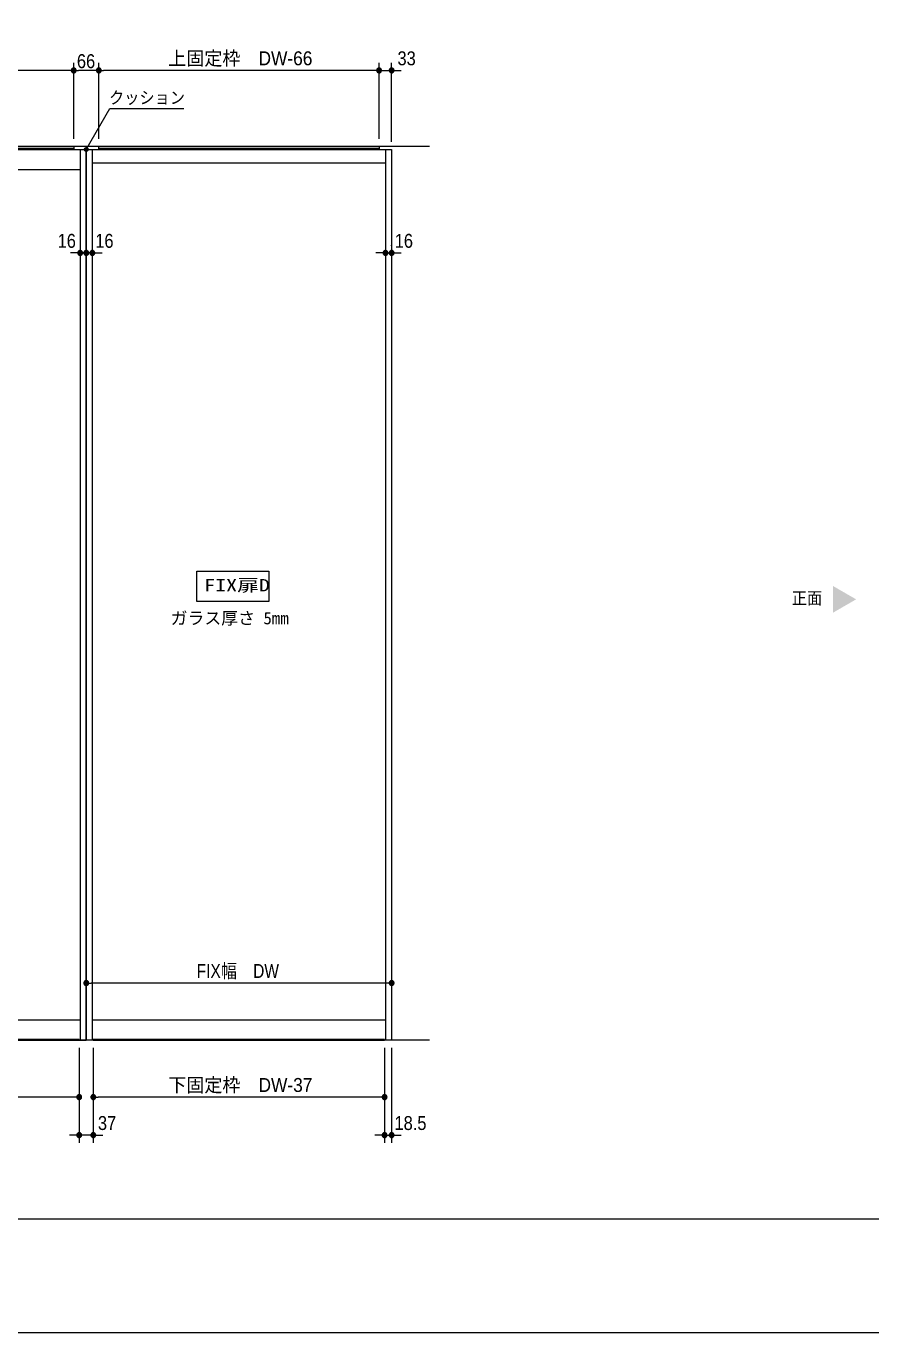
# Model space of a CAD drawing. Units: millimetres, scale not verified. Extents: x -6062 to 6062, y -3045 to 3045.
# Drawn here: x -3065 to -843, y -2770 to 666 of the extents above; entities that cross this region are included whole.
import ezdxf
from ezdxf.enums import TextEntityAlignment as Align

# ---------------------------------------------------------------- set-up
doc = ezdxf.new("R2010")
doc.units = ezdxf.units.MM
doc.header["$LTSCALE"] = 20
for name, color, linetype, lineweight in [('0-0_3一般', 7, 'Continuous', 9), ('0-1_2寸法-3', 7, 'Continuous', 9), ('0-2_2寸法-1', 7, 'Continuous', 9), ('0-3_0', 7, 'Continuous', 9), ('0-4_2寸法-2', 7, 'Continuous', 9), ('0-5_1図面枠', 7, 'Continuous', 9)]:
    doc.layers.add(name, color=color, linetype=linetype, lineweight=lineweight)
doc.styles.add('ＭＳ ゴシック', font='')
doc.styles.add('ＭＳ Ｐゴシック', font='')
doc.styles.get('ＭＳ ゴシック').set_extended_font_data('MS Gothic')
doc.styles.get('ＭＳ Ｐゴシック').set_extended_font_data('MS PGothic')

# ---------------------------------------------------------------- blocks, each defined once
blk = doc.blocks.new('_Dot')
at = {"layer": '0-3_0'}
for p, q in [((-10, 0), (-20, 0)), ((9.78, 2), (-9.78, 2)), ((7.99, 6), (-7.99, 6)), ((9.16, -3.98), (-9.16, -3.98)), ((6, -7.98), (-6, -7.98))]:
    blk.add_line(p, q, dxfattribs=at)
for points in [[(10, 0), (9.92, 1.25), (9.69, 2.49), (9.3, 3.68), (8.76, 4.82), (8.09, 5.88), (7.29, 6.85), (6.37, 7.71), (5.36, 8.44), (4.26, 9.05), (3.09, 9.51), (1.87, 9.82), (0.63, 9.98), (-0.63, 9.98), (-1.87, 9.82), (-3.09, 9.51), (-4.26, 9.05), (-5.36, 8.44), (-6.37, 7.71), (-7.29, 6.85), (-8.09, 5.88), (-8.76, 4.82), (-9.3, 3.68), (-9.69, 2.49), (-9.92, 1.25), (-10, 0), (0, 0)], [(-10, 0), (-9.92, -1.25), (-9.69, -2.49), (-9.3, -3.68), (-8.76, -4.82), (-8.09, -5.88), (-7.29, -6.85), (-6.37, -7.71), (-5.36, -8.44), (-4.26, -9.05), (-3.09, -9.51), (-1.87, -9.82), (-0.63, -9.98), (0.63, -9.98), (1.87, -9.82), (3.09, -9.51), (4.26, -9.05), (5.36, -8.44), (6.37, -7.71), (7.29, -6.85), (8.09, -5.88), (8.76, -4.82), (9.3, -3.68), (9.69, -2.49), (9.92, -1.25), (10, 0), (0, 0)]]:
    blk.add_lwpolyline(points, close=True, dxfattribs=at)
blk = doc.blocks.new('グループ-50')
at = {"layer": '0-0_3一般'}
for p, q in [((-70560, 6840), (-54500, 6840)), ((-70560, -40000), (-70560, 6840)), ((-70240, -40000), (-70240, 6840)), ((-54820, 6840), (-54820, -40000)), ((-54500, 6840), (-54500, -40000)), ((-70240, 5780), (-54820, 5780)), ((-70240, -38940), (-54820, -38940)), ((-70560, -40000), (-54500, -40000))]:
    blk.add_line(p, q, dxfattribs=at)
blk = doc.blocks.new('グループ-51')
at = {"layer": '0-0_3一般'}
blk.add_lwpolyline([(-55160, 7000), (-55160, 6880), (-69900, 6880), (-69900, 7000)], close=True, dxfattribs=at)
blk = doc.blocks.new('グループ-52')
at = {"layer": '0-0_3一般'}
blk.add_lwpolyline([(-70190, -39970), (-70190, -40000), (-54870, -40000), (-54870, -39970)], close=True, dxfattribs=at)
blk = doc.blocks.new('グループ-53')
at = {"layer": '0-0_3一般'}
for p, q in [((-54180, -40000), (-54180, 6840)), ((-38760, 6840), (-38760, -40000)), ((-38440, 6840), (-38440, -40000)), ((-54180, 5780), (-38760, 5780)), ((-54180, -38940), (-38760, -38940)), ((-54500, -40000), (-38440, -40000))]:
    blk.add_line(p, q, dxfattribs=at)
blk.add_lwpolyline([(-54500, -40000), (-54500, 6840), (-38440, 6840)], dxfattribs=at)
blk = doc.blocks.new('グループ-54')
at = {"layer": '0-0_3一般'}
for p, q in [((-53840, 7000), (-39100, 7000)), ((-53840, 6880), (-53840, 7000)), ((-39100, 6880), (-53840, 6880)), ((-39100, 7000), (-39100, 6880))]:
    blk.add_line(p, q, dxfattribs=at)
blk = doc.blocks.new('グループ-55')
at = {"layer": '0-0_3一般'}
for p, q in [((-38810, -39970), (-54130, -39970)), ((-54130, -39970), (-54130, -40000)), ((-54130, -40000), (-38810, -40000)), ((-38810, -40000), (-38810, -39970))]:
    blk.add_line(p, q, dxfattribs=at)
blk = doc.blocks.new('グループ-56')
at = {"layer": '0-0_3一般'}
for p, q in [((-38440, 6840), (-22380, 6840)), ((-38440, -40000), (-38440, 6840)), ((-38120, -40000), (-38120, 6840)), ((-22700, 6840), (-22700, -40000)), ((-22380, 6840), (-22380, -40000)), ((-38120, 5780), (-22700, 5780)), ((-38120, -38940), (-22700, -38940)), ((-38440, -40000), (-22380, -40000))]:
    blk.add_line(p, q, dxfattribs=at)
blk = doc.blocks.new('グループ-57')
at = {"layer": '0-0_3一般'}
blk.add_lwpolyline([(-23040, 7000), (-23040, 6880), (-37780, 6880), (-37780, 7000)], close=True, dxfattribs=at)
blk = doc.blocks.new('グループ-58')
at = {"layer": '0-0_3一般'}
blk.add_lwpolyline([(-38070, -39970), (-38070, -40000), (-22750, -40000), (-22750, -39970)], close=True, dxfattribs=at)
blk = doc.blocks.new('グループ-59')
at = {"layer": '0-0_3一般'}
for p, q in [((-22060, -40000), (-22060, 6840)), ((-6640, 6840), (-6640, -40000)), ((-6320, 6840), (-6320, -40000)), ((-22060, 6140), (-6640, 6140)), ((-22060, -38940), (-6640, -38940)), ((-6320, -40000), (-22380, -40000))]:
    blk.add_line(p, q, dxfattribs=at)
blk.add_lwpolyline([(-22380, -40000), (-22380, 6840), (-6320, 6840)], dxfattribs=at)
blk = doc.blocks.new('グループ-60')
at = {"layer": '0-0_3一般'}
for p, q in [((-21720, 7000), (-6980, 7000)), ((-21720, 6880), (-21720, 7000)), ((-6980, 6880), (-21720, 6880)), ((-6980, 7000), (-6980, 6880))]:
    blk.add_line(p, q, dxfattribs=at)
blk = doc.blocks.new('グループ-61')
at = {"layer": '0-0_3一般'}
for p, q in [((-6690, -39970), (-22010, -39970)), ((-22010, -39970), (-22010, -40000)), ((-22010, -40000), (-6690, -40000)), ((-6690, -40000), (-6690, -39970))]:
    blk.add_line(p, q, dxfattribs=at)
blk = doc.blocks.new('グループ-62')
at = {"layer": '0-0_3一般'}
for p, q in [((-4320, 7000), (-72560, 7000)), ((-70560, 7000), (-70560, -40000)), ((-38440, 7000), (-38440, -40000)), ((-4320, -40000), (-72560, -40000))]:
    blk.add_line(p, q, dxfattribs=at)
blk = doc.blocks.new('グループ-63')
at = {"layer": '0-0_3一般'}
for name in ['グループ-62', 'グループ-51', 'グループ-54', 'グループ-57', 'グループ-60', 'グループ-50', 'グループ-53', 'グループ-56', 'グループ-59', 'グループ-52', 'グループ-55', 'グループ-58', 'グループ-61']:
    blk.add_blockref(name, (0, 0), dxfattribs=at)
blk = doc.blocks.new('グループ-76')
at = {"layer": '0-5_1図面枠'}
blk.add_line((-80000, -49400), (80000, -49400), dxfattribs=at)
blk.add_lwpolyline([(-80000, 55400), (80000, 55400), (80000, -55400), (-80000, -55400)], close=True, dxfattribs=at)
blk = doc.blocks.new('図面枠')
at = {"layer": '0-5_1図面枠'}
blk.add_blockref('グループ-76', (0, 0), dxfattribs=at)

msp = doc.modelspace()

# ---------------------------------------------------------------- linework, layer by layer
at = {"layer": '0-1_2寸法-3'}
for p, q in [((-2906.31, 346.99), (-2906.69, 346.99)), ((-2906.31, 346.99), (-2906.69, 346.99)), ((-2901.6, 342.99), (-2911.4, 342.99)), ((-2902.5, 338.99), (-2910.5, 338.99))]:
    msp.add_line(p, q, dxfattribs=at)
msp.add_lwpolyline([(-2906.5, 342), (-2844.15, 450), (-2650.06, 450)], dxfattribs=at)
msp.add_lwpolyline([(-2616, -767), (-2426, -767), (-2426, -847), (-2616, -847)], close=True, dxfattribs=at)
msp.add_circle((-2906.5, 342), 5.01, dxfattribs=at)
msp.add_circle((-2906.5, 342), 5.01, dxfattribs=at)
msp.add_solid([(-942.78, -805.93), (-882.04, -841), (-942.78, -876.07)], dxfattribs=at)
at = {"layer": '0-2_2寸法-1'}
for p, q in [((-2952.21, 550), (-3663.79, 550)), ((-2939.5, 370), (-2939.5, 570)), ((-2939.5, 370), (-2939.5, 570)), ((-2886.21, 550), (-2926.79, 550)), ((-2873.5, 370), (-2873.5, 570)), ((-2873.5, 370), (-2873.5, 570)), ((-2149.21, 550), (-2860.79, 550)), ((-2136.5, 370), (-2136.5, 570)), ((-2906.5, -1830), (-2906.3, -1830)), ((-2116.21, -1850), (-2893.79, -1850)), ((-2103.5, -1830), (-2103.3, -1830)), ((-2925, -2020), (-2925, -2170)), ((-2888, -2020), (-2888, -2170)), ((-2122, -2020), (-2122, -2170)), ((-2937.71, -2150), (-3678.29, -2150)), ((-2134.71, -2150), (-2875.29, -2150))]:
    msp.add_line(p, q, dxfattribs=at)
at = {"layer": '0-4_2寸法-2'}
for p, q in [((-2149.21, 550), (-2161.92, 550)), ((-2136.5, 370), (-2136.5, 570)), ((-2136.5, 550), (-2103.5, 550)), ((-2103.5, 362), (-2103.5, 570)), ((-2090.79, 550), (-2078.08, 550)), ((-2935.21, 70), (-2947.92, 70)), ((-2919.21, 70), (-2931.92, 70)), ((-2922.5, 90), (-2922.3, 90)), ((-2922.5, 70), (-2906.5, 70)), ((-2906.5, 89), (-2906.5, 90)), ((-2906.5, 89), (-2906.5, 90)), ((-2890.5, 70), (-2906.5, 70)), ((-2893.79, 70), (-2881.08, 70)), ((-2890.5, 90), (-2890.3, 90)), ((-2877.79, 70), (-2865.08, 70)), ((-2132.21, 70), (-2144.92, 70)), ((-2119.5, 90), (-2119.3, 90)), ((-2119.5, 70), (-2103.5, 70)), ((-2103.5, 89), (-2103.5, 90)), ((-2090.79, 70), (-2078.08, 70)), ((-2925, -2020), (-2925, -2270)), ((-2888, -2020), (-2888, -2270)), ((-2122, -2020), (-2122, -2270)), ((-2103.5, -2020), (-2103.5, -2270)), ((-2937.71, -2250), (-2950.42, -2250)), ((-2888, -2250), (-2925, -2250)), ((-2875.29, -2250), (-2862.58, -2250)), ((-2134.71, -2250), (-2147.42, -2250)), ((-2122, -2250), (-2103.5, -2250)), ((-2090.79, -2250), (-2078.08, -2250))]:
    msp.add_line(p, q, dxfattribs=at)

# ---------------------------------------------------------------- block references
at = {"layer": '0-0_3一般', "xscale": 0.05, "yscale": 0.05}
msp.add_blockref('グループ-63', (-1787.5, 0), dxfattribs=at)
at = {"layer": '0-2_2寸法-1', "xscale": 0.6356201, "yscale": 0.6356201}
for p in [(-2939.5, 550), (-2873.5, 550), (-2136.5, 550), (-2103.5, -1850), (-2925, -2150), (-2122, -2150)]:
    msp.add_blockref('_Dot', p, dxfattribs=at)
at = {"layer": '0-2_2寸法-1', "xscale": 0.6356201, "yscale": 0.6356201, "rotation": 180}
for p in [(-2939.5, 550), (-2873.5, 550), (-2906.5, -1850), (-2888, -2150)]:
    msp.add_blockref('_Dot', p, dxfattribs=at)
at = {"layer": '0-4_2寸法-2', "xscale": 0.6356201, "yscale": 0.6356201}
for p in [(-2136.5, 550), (-2922.5, 70), (-2906.5, 70), (-2119.5, 70), (-2925, -2250), (-2122, -2250)]:
    msp.add_blockref('_Dot', p, dxfattribs=at)
at = {"layer": '0-4_2寸法-2', "xscale": 0.6356201, "yscale": 0.6356201, "rotation": 180}
for p in [(-2103.5, 550), (-2906.5, 70), (-2890.5, 70), (-2103.5, 70), (-2888, -2250), (-2103.5, -2250)]:
    msp.add_blockref('_Dot', p, dxfattribs=at)
at = {"layer": '0-5_1図面枠', "xscale": 0.05, "yscale": 0.05}
msp.add_blockref('図面枠', (-1787.5, 0), dxfattribs=at)

# ---------------------------------------------------------------- texts
at = {"layer": '0-1_2寸法-3', "style": 'ＭＳ ゴシック'}
for s, width, p in [('クッション', 0.9, (-2846.65, 452.39)), ('FIX扉D', 1.3, (-2596.33, -829.87)), ('正面', 0.9, (-1051.26, -863.78))]:
    msp.add_text(s, height=32.55, dxfattribs=dict(at, width=width)).set_placement(p, align=Align.BOTTOM_LEFT)
msp.add_text('ガラス厚さ 5mm', height=32.55, dxfattribs=at).set_placement((-2684.79, -916.45), align=Align.BOTTOM_LEFT)
at = {"layer": '0-2_2寸法-1', "style": 'ＭＳ Ｐゴシック'}
for s, height, width, p in [('66', 36.66, 0.9, (-2931.09, 544.94)), ('上固定枠\u3000DW-66', 36.66, 0.95, (-2691.08, 552.53)), ('FIX幅\u3000DW', 36.69, 0.85, (-2616.27, -1847.65)), ('下固定枠\u3000DW-37', 36.66, 0.95, (-2691.08, -2147.47))]:
    msp.add_text(s, height=height, dxfattribs=dict(at, width=width)).set_placement(p, align=Align.BOTTOM_LEFT)
at = {"layer": '0-4_2寸法-2', "style": 'ＭＳ Ｐゴシック', "width": 0.9}
for s, height, p in [('33', 36.66, (-2088.09, 552.48)), ('16', 36.66, (-2981.83, 72.48)), ('16', 36.66, (-2882.82, 72.48)), ('16', 36.66, (-2095.33, 72.48)), ('37', 36.66, (-2875.8, -2247.52)), ('18.5', 36.69, (-2095.96, -2247.52))]:
    msp.add_text(s, height=height, dxfattribs=at).set_placement(p, align=Align.BOTTOM_LEFT)

doc.saveas('drawing.dxf')
